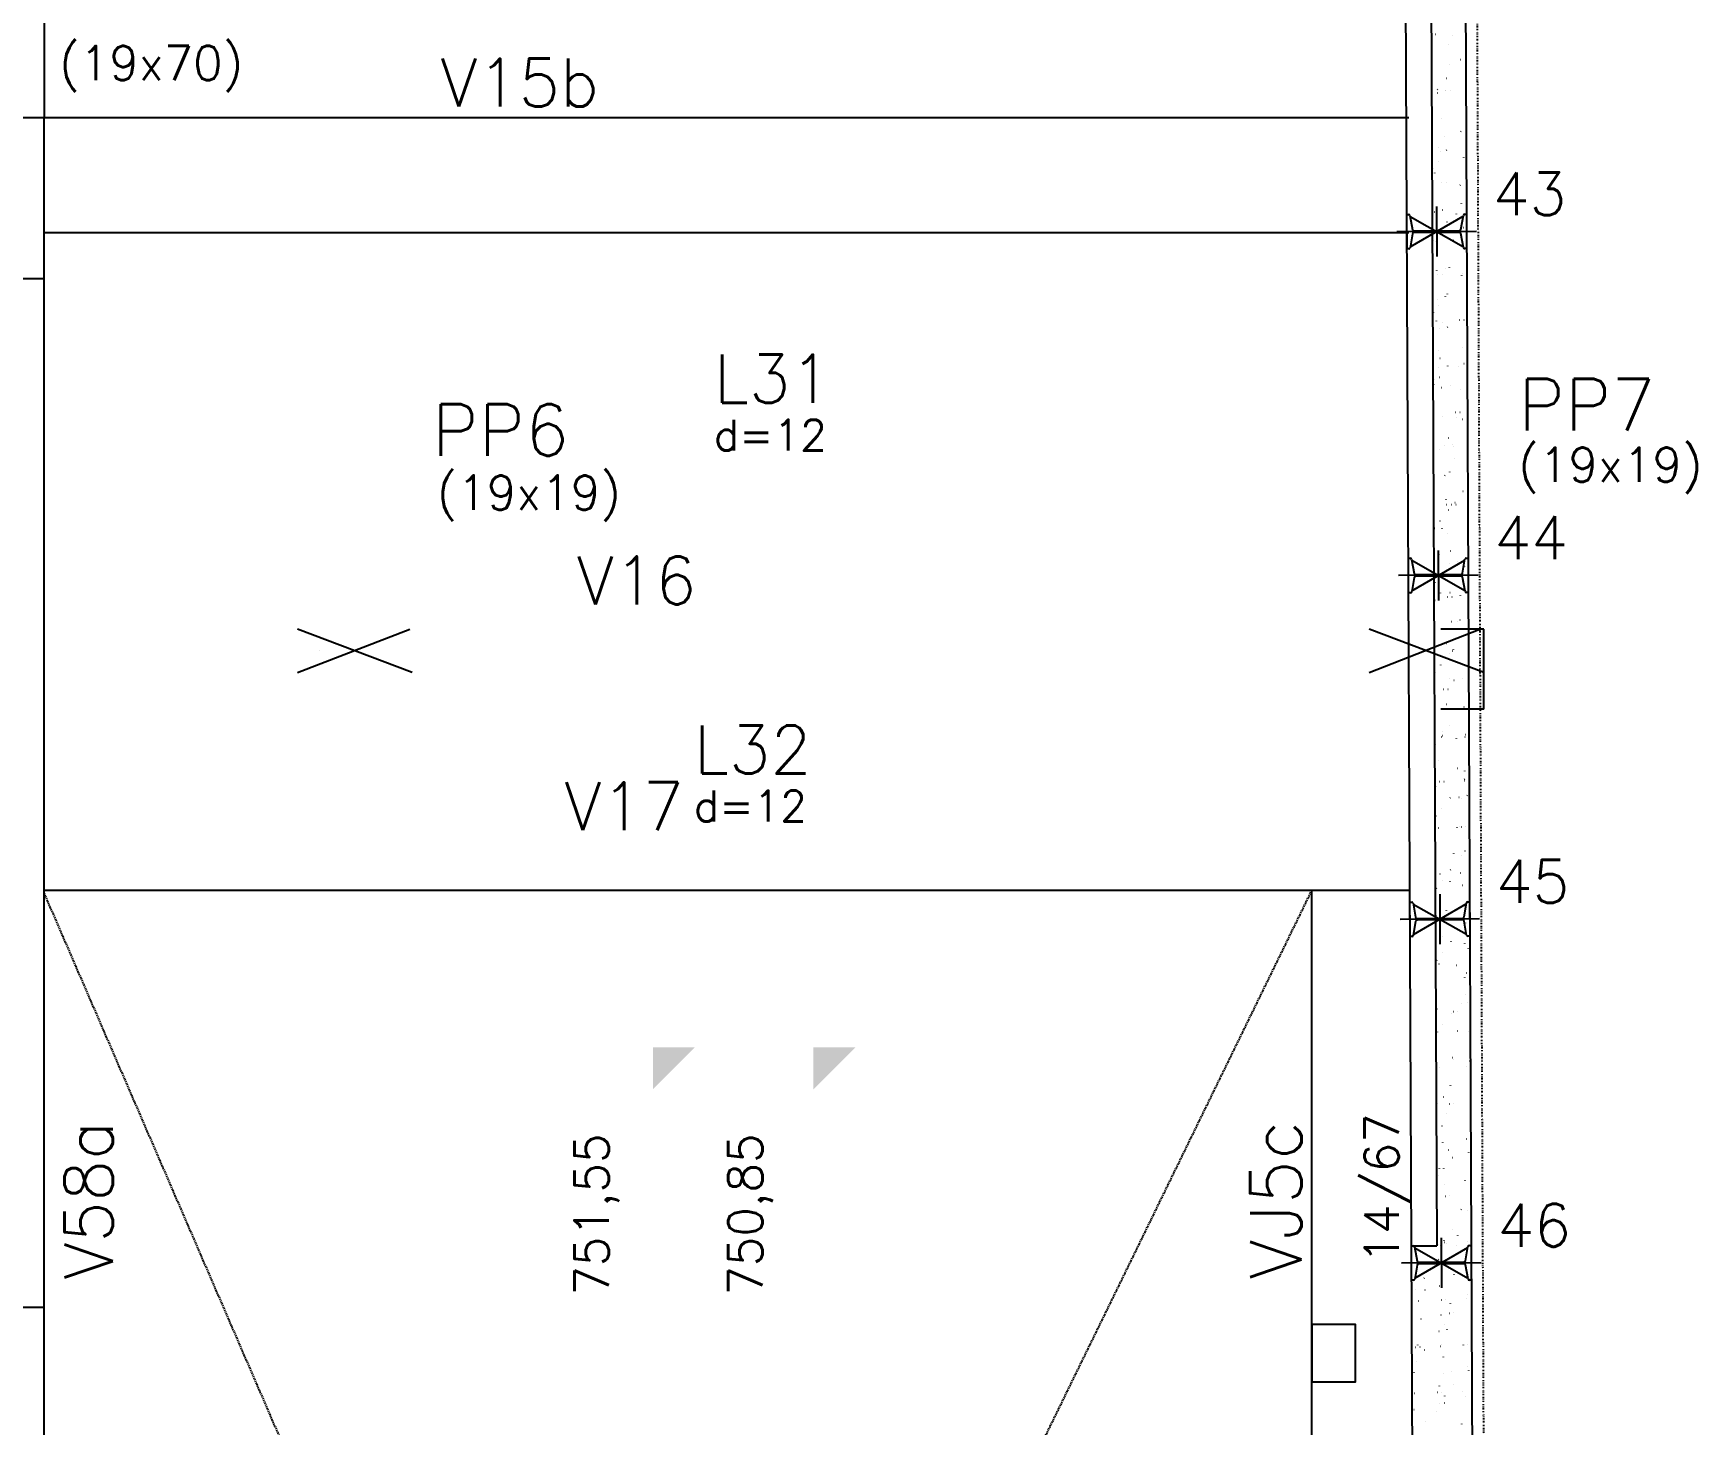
# Model space of a CAD drawing. Extents: x -40810 to 33675, y -2018 to 21213.
# Drawn here: x -3519 to -2793, y 9989 to 10596 of the extents above; entities that cross this region are included whole.
import ezdxf

# ---------------------------------------------------------------- set-up
doc = ezdxf.new("R2010")
doc.units = 0
doc.linetypes.add('ESTILO_TQS_0003', pattern=[1.5, 0.5, -0.4, 0.1, -0.5])
doc.linetypes.add('TRAZO_HUECO', pattern=[0.75, 0.5, -0.25])
doc.layers.get('0').update_dxf_attribs({"color": 1, "lineweight": 9})
for name, color, linetype in [('1', 5, 'Continuous'), ('10', 7, 'Continuous'), ('12', 3, 'Continuous'), ('13', 7, 'Continuous'), ('19', 5, 'Continuous'), ('20', 4, 'Continuous'), ('24', 5, 'ESTILO_TQS_0003'), ('241', 7, 'TRAZO_HUECO'), ('242', 3, 'Continuous'), ('3', 2, 'Continuous'), ('4', 2, 'Continuous'), ('49', 20, 'Continuous'), ('51', 6, 'Continuous'), ('52', 21, 'Continuous'), ('6', 6, 'Continuous'), ('8', 5, 'Continuous'), ('9', 3, 'Continuous')]:
    doc.layers.add(name, color=color, linetype=linetype)
doc.styles.get("Standard").update_dxf_attribs({"font": 'romans.shx', "width": 0.8})

# ---------------------------------------------------------------- blocks, each defined once
blk = doc.blocks.new('_H9EFD498501-003')
for p, q in [((3958.489513, 1852.181449), (3958.489513, 1852.181449)), ((3958.489513, 1852.181449), (3958.489513, 1852.181449)), ((3958.489513, 1852.181449), (3958.489513, 1852.181449)), ((3965.968188, 1852.147654), (3965.977978, 1852.222012)), ((3970.295702, 1853.492688), (3970.341359, 1853.552189)), ((3964.040678, 1845.340982), (3964.086335, 1845.400483)), ((3977.128713, 1846.880855), (3977.138502, 1846.955213)), ((3958.54744, 1839.303733), (3958.54744, 1839.303733)), ((3958.54744, 1839.303733), (3958.54744, 1839.303733)), ((3958.552456, 1838.188592), (3958.552456, 1838.188592)), ((3958.552456, 1838.188592), (3958.552456, 1838.188592)), ((3958.552456, 1838.188592), (3958.552456, 1838.188592)), ((3960.296796, 1840.461859), (3960.342453, 1840.52136)), ((3964.3774, 1840.06442), (3964.38719, 1840.138778)), ((3970.575372, 1841.970262), (3970.648594, 1841.986495)), ((3982.28317, 1836.27516), (3982.358099, 1836.278431)), ((3982.866836, 1838.250019), (3982.912494, 1838.309521)), ((3958.565721, 1835.239633), (3958.565721, 1835.239633)), ((3958.565721, 1835.239633), (3958.565721, 1835.239633)), ((3961.453015, 1835.365695), (3961.527943, 1835.368967)), ((3971.29737, 1829.239767), (3971.370592, 1829.256)), ((3971.568378, 1835.807342), (3971.643307, 1835.810613)), ((3973.441593, 1835.889128), (3973.516522, 1835.892399)), ((3974.95848, 1830.051416), (3975.031702, 1830.067649)), ((3975.464504, 1834.239933), (3975.474293, 1834.314291)), ((3976.611813, 1830.098314), (3976.65747, 1830.157815)), ((3958.605367, 1826.426018), (3958.605367, 1826.426018)), ((3958.605367, 1826.426018), (3958.605367, 1826.426018)), ((3958.605367, 1826.426018), (3958.605367, 1826.426018)), ((3962.713191, 1827.423498), (3962.722981, 1827.497856)), ((3970.470932, 1822.095362), (3970.516589, 1822.154863)), ((3972.86793, 1825.219191), (3972.913587, 1825.278692)), ((3973.976505, 1822.937461), (3973.986295, 1823.01182)), ((3958.656137, 1815.139446), (3958.656137, 1815.139446)), ((3958.656137, 1815.139446), (3958.656137, 1815.139446)), ((3958.656137, 1815.139446), (3958.656137, 1815.139446)), ((3960.280562, 1815.21037), (3960.35549, 1815.213642)), ((3961.225193, 1816.121026), (3961.234982, 1816.195385)), ((3962.153777, 1815.292157), (3962.228706, 1815.295428)), ((3970.995354, 1815.678188), (3971.070283, 1815.68146)), ((3971.653256, 1816.428107), (3971.726478, 1816.44434)), ((3981.110717, 1816.119835), (3981.185646, 1816.123106)), ((3982.983933, 1816.201621), (3983.058861, 1816.204892)), ((3958.663295, 1813.548302), (3958.663295, 1813.548302)), ((3958.663295, 1813.548302), (3958.663295, 1813.548302)), ((3960.472025, 1809.064533), (3960.517682, 1809.124035)), ((3964.215908, 1813.943656), (3964.261565, 1814.003158)), ((3972.385717, 1810.854227), (3972.395507, 1810.928586)), ((3983.042066, 1806.852694), (3983.087723, 1806.912195)), ((3958.693888, 1806.747219), (3958.693888, 1806.747219)), ((3958.693888, 1806.747219), (3958.693888, 1806.747219)), ((3958.693888, 1806.747219), (3958.693888, 1806.747219)), ((3958.721222, 1800.670587), (3958.721222, 1800.670587)), ((3958.721222, 1800.670587), (3958.721222, 1800.670587)), ((3958.721222, 1800.670587), (3958.721222, 1800.670587)), ((3959.634405, 1804.037792), (3959.644194, 1804.11215)), ((3972.375254, 1803.697613), (3972.448476, 1803.713846)), ((3976.036364, 1804.509261), (3976.109586, 1804.525494)), ((3983.472821, 1805.029741), (3983.482611, 1805.104099)), ((3958.736746, 1797.219398), (3958.736746, 1797.219398)), ((3958.736746, 1797.219398), (3958.736746, 1797.219398)), ((3958.746553, 1795.039259), (3958.746553, 1795.039259)), ((3958.746553, 1795.039259), (3958.746553, 1795.039259)), ((3959.707538, 1795.081217), (3959.782466, 1795.084488)), ((3969.822901, 1795.522863), (3969.89783, 1795.526135)), ((3970.721508, 1798.213305), (3970.731298, 1798.287664)), ((3971.696116, 1795.604649), (3971.771045, 1795.607921)), ((3973.04316, 1793.821865), (3973.088817, 1793.881367)), ((3976.787043, 1798.700988), (3976.8327, 1798.76049)), ((3980.537693, 1795.990681), (3980.612622, 1795.993953)), ((3981.984822, 1793.727269), (3981.994612, 1793.801627)), ((3958.779149, 1787.792871), (3958.779149, 1787.792871)), ((3959.551144, 1787.964018), (3959.624366, 1787.980251)), ((3969.23351, 1786.910834), (3969.243299, 1786.985192)), ((3970.646162, 1790.698036), (3970.691819, 1790.757538)), ((3972.73114, 1790.885953), (3972.804362, 1790.902186)), ((3964.391138, 1782.546331), (3964.436795, 1782.605832)), ((3980.394035, 1781.644035), (3980.403824, 1781.718393))]:
    blk.add_line(p, q)
blk = doc.blocks.new('_H9EFD498501-004')
for p, q in [((3967.103611, 2382.604014), (3967.103611, 2382.604014)), ((3968.808132, 2382.981897), (3968.881354, 2382.99813)), ((3976.508766, 2382.408286), (3976.518555, 2382.482644)), ((3967.12241, 2378.424863), (3967.12241, 2378.424863)), ((3967.12241, 2378.424863), (3967.12241, 2378.424863)), ((3974.601877, 2378.751424), (3974.676806, 2378.754695)), ((3967.161538, 2369.726298), (3967.161538, 2369.726298)), ((3967.161538, 2369.726298), (3967.161538, 2369.726298)), ((3967.161538, 2369.726298), (3967.161538, 2369.726298)), ((3974.844557, 2369.767364), (3974.854346, 2369.841722)), ((3979.887929, 2372.004555), (3979.933586, 2372.064057)), ((3969.889023, 2358.973726), (3969.93468, 2359.033228)), ((3973.356558, 2358.464892), (3973.366347, 2358.539251)), ((3973.429424, 2358.596098), (3973.504353, 2358.59937)), ((3973.632905, 2363.85285), (3973.678563, 2363.912351)), ((3975.30264, 2358.677885), (3975.377568, 2358.681156)), ((3967.212825, 2358.324676), (3967.212825, 2358.324676)), ((3967.212825, 2358.324676), (3967.212825, 2358.324676)), ((3967.212825, 2358.324676), (3967.212825, 2358.324676)), ((3967.219465, 2356.848583), (3967.219465, 2356.848583)), ((3967.22552, 2355.502582), (3967.22552, 2355.502582)), ((3967.22552, 2355.502582), (3967.22552, 2355.502582)), ((3967.492025, 2355.849898), (3967.537682, 2355.909399)), ((3969.886016, 2357.439743), (3969.959238, 2357.455976)), ((3967.277392, 2343.970867), (3967.277392, 2343.970867)), ((3967.277392, 2343.970867), (3967.277392, 2343.970867)), ((3967.277392, 2343.970867), (3967.277392, 2343.970867)), ((3971.76577, 2346.381658), (3971.77556, 2346.456016)), ((3967.303241, 2338.224489), (3967.303241, 2338.224489)), ((3967.303241, 2338.224489), (3967.303241, 2338.224489)), ((3972.8564, 2338.466945), (3972.931329, 2338.470216)), ((3980.063159, 2340.607229), (3980.108816, 2340.666731)), ((3967.335319, 2331.093151), (3967.376012, 2331.102173)), ((3970.101561, 2333.740736), (3970.111351, 2333.815094)), ((3970.9639, 2331.897588), (3971.037122, 2331.913821)), ((3973.808135, 2332.455524), (3973.853792, 2332.515025)), ((3967.36695, 2324.061208), (3967.36695, 2324.061208)), ((3967.36695, 2324.061208), (3967.36695, 2324.061208)), ((3967.667254, 2324.452572), (3967.712911, 2324.512074)), ((3968.613563, 2322.438265), (3968.623352, 2322.512623)), ((3970.064253, 2327.576401), (3970.10991, 2327.635902)), ((3981.364875, 2329.2547), (3981.374665, 2329.329058)), ((3967.393246, 2318.215436), (3967.393246, 2318.215436)), ((3967.393246, 2318.215436), (3967.393246, 2318.215436)), ((3967.393656, 2318.124302), (3967.393656, 2318.124302)), ((3967.393656, 2318.124302), (3967.393656, 2318.124302)), ((3967.393656, 2318.124302), (3967.393656, 2318.124302)), ((3967.658677, 2318.27428), (3967.731899, 2318.290513)), ((3971.683947, 2318.31162), (3971.758876, 2318.314891)), ((3973.557162, 2318.393406), (3973.632091, 2318.396678)), ((3979.774087, 2317.171466), (3979.783877, 2317.245824)), ((3967.415196, 2313.335767), (3967.415196, 2313.335767)), ((3967.415196, 2313.335767), (3967.415196, 2313.335767)), ((3967.415196, 2313.335767), (3967.415196, 2313.335767)), ((3980.238389, 2309.209904), (3980.284046, 2309.269405)), ((3967.451173, 2305.33772), (3967.451173, 2305.33772)), ((3967.451173, 2305.33772), (3967.451173, 2305.33772)), ((3967.451173, 2305.33772), (3967.451173, 2305.33772)), ((3968.380674, 2305.543786), (3968.453896, 2305.560019)), ((3972.041784, 2306.355434), (3972.115006, 2306.371667)), ((3973.983365, 2301.058198), (3974.029022, 2301.1177)), ((3978.109878, 2304.530544), (3978.119668, 2304.604902)), ((3967.484071, 2298.024115), (3967.484071, 2298.024115)), ((3967.484071, 2298.024115), (3967.484071, 2298.024115)), ((3967.842484, 2293.055246), (3967.888141, 2293.114748)), ((3970.239482, 2296.179075), (3970.285139, 2296.238577)), ((3971.110923, 2298.182466), (3971.185852, 2298.185738)), ((3976.62188, 2293.228072), (3976.631669, 2293.302431)), ((3981.226286, 2298.624113), (3981.301215, 2298.627384)), ((3967.508381, 2292.619835), (3967.508381, 2292.619835)), ((3967.508381, 2292.619835), (3967.508381, 2292.619835)), ((3967.5091, 2292.460005), (3967.5091, 2292.460005)), ((3967.5091, 2292.460005), (3967.5091, 2292.460005)), ((3968.736561, 2292.732126), (3968.809783, 2292.748359)), ((3967.567027, 2279.582289), (3967.567027, 2279.582289)), ((3967.567027, 2279.582289), (3967.567027, 2279.582289)), ((3967.567027, 2279.582289), (3967.567027, 2279.582289)), ((3969.458558, 2280.001631), (3969.531781, 2280.017864)), ((3973.119668, 2280.81328), (3973.192891, 2280.829513)), ((3975.031092, 2281.144838), (3975.040881, 2281.219196)), ((3967.574487, 2277.923928), (3967.574487, 2277.923928)), ((3967.574487, 2277.923928), (3967.574487, 2277.923928)), ((3967.574487, 2277.923928), (3967.574487, 2277.923928)), ((3969.93847, 2278.027141), (3970.013399, 2278.030413)), ((3971.811685, 2278.108928), (3971.886614, 2278.112199)), ((3980.413619, 2277.812578), (3980.459276, 2277.87208)), ((3980.653262, 2278.494959), (3980.728191, 2278.498231)), ((3967.624954, 2266.704574), (3967.624954, 2266.704574)), ((3967.624954, 2266.704574), (3967.624954, 2266.704574)), ((3969.814445, 2267.189972), (3969.887667, 2267.206205)), ((3970.414712, 2264.78175), (3970.460369, 2264.841251)), ((3973.366883, 2268.503916), (3973.376672, 2268.578274)), ((3974.158595, 2269.660873), (3974.204252, 2269.720374)), ((3967.649812, 2261.178462), (3967.649812, 2261.178462)), ((3967.649812, 2261.178462), (3967.649812, 2261.178462)), ((3967.664902, 2257.823741), (3967.664902, 2257.823741)), ((3967.664902, 2257.823741), (3967.664902, 2257.823741)), ((3968.017714, 2261.657921), (3968.063371, 2261.717422)), ((3969.365446, 2257.897988), (3969.440375, 2257.901259)), ((3971.878884, 2257.201445), (3971.888674, 2257.275803)), ((3979.480809, 2258.339634), (3979.555738, 2258.342906)), ((3981.354025, 2258.421421), (3981.428953, 2258.424692)), ((3967.682881, 2253.826858), (3967.682881, 2253.826858)), ((3967.682881, 2253.826858), (3967.682881, 2253.826858)), ((3967.682881, 2253.826858), (3967.682881, 2253.826858)), ((3970.536443, 2254.459477), (3970.609665, 2254.47571)), ((3974.197553, 2255.271126), (3974.270775, 2255.287359)), ((3970.288096, 2245.11821), (3970.297886, 2245.192569)), ((3980.588849, 2246.415253), (3980.634506, 2246.474754)), ((3967.740808, 2240.949142), (3967.740808, 2240.949142)), ((3967.740808, 2240.949142), (3967.740808, 2240.949142)), ((3967.755318, 2237.723554), (3967.755318, 2237.723554)), ((3967.755318, 2237.723554), (3967.755318, 2237.723554)), ((3967.755318, 2237.723554), (3967.755318, 2237.723554)), ((3968.192993, 2237.742663), (3968.267922, 2237.745934)), ((3970.066208, 2237.824449), (3970.141137, 2237.827721)), ((3970.892329, 2241.647818), (3970.965551, 2241.664051)), ((3974.333825, 2238.263547), (3974.379482, 2238.323048)), ((3978.907785, 2238.210481), (3978.982714, 2238.213752)), ((3981.3752, 2239.293724), (3981.384989, 2239.368082)), ((3967.791243, 2229.737088), (3967.791243, 2229.737088)), ((3967.791243, 2229.737088), (3967.791243, 2229.737088)), ((3967.798735, 2228.071427), (3967.798735, 2228.071427)), ((3967.798735, 2228.071427), (3967.798735, 2228.071427)), ((3967.798735, 2228.071427), (3967.798735, 2228.071427)), ((3968.192944, 2230.260595), (3968.238601, 2230.320097)), ((3968.623887, 2232.477288), (3968.633677, 2232.551647)), ((3970.589942, 2233.384424), (3970.635599, 2233.443925)), ((3971.614327, 2228.917323), (3971.687549, 2228.933556)), ((3975.275437, 2229.728972), (3975.348659, 2229.745205)), ((3979.887201, 2227.991252), (3979.896991, 2228.065611)), ((3967.806834, 2226.27115), (3967.806834, 2226.27115)), ((3967.845733, 2217.623366), (3967.845733, 2217.623366)), ((3967.845733, 2217.623366), (3967.845733, 2217.623366)), ((3967.845733, 2217.623366), (3967.845733, 2217.623366)), ((3967.856663, 2215.193711), (3967.856663, 2215.193711)), ((3967.856663, 2215.193711), (3967.856663, 2215.193711)), ((3971.970213, 2216.105664), (3972.043436, 2216.121896)), ((3977.735332, 2218.055156), (3977.810261, 2218.058427)), ((3978.296413, 2215.908018), (3978.306203, 2215.982376)), ((3979.608548, 2218.136942), (3979.683476, 2218.140213)), ((3980.764078, 2215.017927), (3980.809735, 2215.077428)), ((3974.509055, 2206.866221), (3974.554712, 2206.925723)), ((3967.91459, 2202.315996), (3967.91459, 2202.315996)), ((3967.91459, 2202.315996), (3967.91459, 2202.315996)), ((3967.91459, 2202.315996), (3967.91459, 2202.315996)), ((3968.368174, 2198.86327), (3968.413831, 2198.922771)), ((3970.765172, 2201.987098), (3970.810829, 2202.0466)), ((3972.692211, 2203.375169), (3972.765433, 2203.391402)), ((3976.353321, 2204.186817), (3976.426543, 2204.20305)), ((3976.632204, 2203.267096), (3976.641994, 2203.341454)), ((3967.932674, 2198.295715), (3967.932674, 2198.295715)), ((3967.932674, 2198.295715), (3967.932674, 2198.295715)), ((3967.936149, 2197.523179), (3967.936149, 2197.523179)), ((3968.320731, 2197.539971), (3968.39566, 2197.543242)), ((3975.144206, 2191.964625), (3975.153995, 2192.038983)), ((3977.162308, 2197.926002), (3977.237237, 2197.929274)), ((3967.972517, 2189.43828), (3967.972517, 2189.43828)), ((3967.972517, 2189.43828), (3967.972517, 2189.43828)), ((3973.048097, 2190.563509), (3973.12132, 2190.579742)), ((3968.026564, 2177.422992), (3968.026564, 2177.422992)), ((3968.026564, 2177.422992), (3968.026564, 2177.422992)), ((3968.026564, 2177.422992), (3968.026564, 2177.422992)), ((3973.553418, 2179.88139), (3973.563207, 2179.955749)), ((3973.770095, 2177.833015), (3973.843317, 2177.849248)), ((3975.989855, 2177.770677), (3976.064784, 2177.773949)), ((3977.431205, 2178.644663), (3977.504427, 2178.660896)), ((3977.863071, 2177.852463), (3977.937999, 2177.855735)), ((3980.939308, 2183.620601), (3980.984965, 2183.680103)), ((3968.030444, 2176.560565), (3968.030444, 2176.560565)), ((3968.030444, 2176.560565), (3968.030444, 2176.560565)), ((3968.030444, 2176.560565), (3968.030444, 2176.560565)), ((3970.940402, 2170.589773), (3970.986059, 2170.649274)), ((3974.684285, 2175.468896), (3974.729942, 2175.528397)), ((3968.074105, 2166.854342), (3968.074105, 2166.854342)), ((3968.074105, 2166.854342), (3968.074105, 2166.854342)), ((3968.088371, 2163.682849), (3968.088371, 2163.682849)), ((3968.088371, 2163.682849), (3968.088371, 2163.682849)), ((3968.543404, 2167.465944), (3968.589061, 2167.525445)), ((3971.889209, 2167.240468), (3971.898998, 2167.314827)), ((3974.125982, 2165.021355), (3974.199204, 2165.037588)), ((3968.11698, 2157.322805), (3968.11698, 2157.322805)), ((3968.11698, 2157.322805), (3968.11698, 2157.322805)), ((3970.40121, 2155.937997), (3970.411, 2156.012355)), ((3975.416831, 2157.641524), (3975.49176, 2157.644795)), ((3968.146298, 2150.805133), (3968.146298, 2150.805133)), ((3968.146298, 2150.805133), (3968.146298, 2150.805133)), ((3968.146298, 2150.805133), (3968.146298, 2150.805133)), ((3974.847979, 2152.29086), (3974.921201, 2152.307093)), ((3978.509089, 2153.102509), (3978.582311, 2153.118742)), ((3981.114538, 2152.223276), (3981.160195, 2152.282777)), ((3981.561735, 2150.671198), (3981.571524, 2150.745556)), ((3968.810422, 2143.854763), (3968.820212, 2143.929121)), ((3974.859514, 2144.07157), (3974.905171, 2144.131072)), ((3968.198471, 2139.206533), (3968.198471, 2139.206533)), ((3968.198471, 2139.206533), (3968.198471, 2139.206533)), ((3968.204225, 2137.927418), (3968.204225, 2137.927418)), ((3968.204225, 2137.927418), (3968.204225, 2137.927418)), ((3968.207395, 2137.222618), (3968.207395, 2137.222618)), ((3968.207395, 2137.222618), (3968.207395, 2137.222618)), ((3968.207395, 2137.222618), (3968.207395, 2137.222618)), ((3968.215536, 2135.412968), (3968.215536, 2135.412968)), ((3968.215536, 2135.412968), (3968.215536, 2135.412968)), ((3968.718633, 2136.068618), (3968.764291, 2136.12812)), ((3971.115632, 2139.192447), (3971.161289, 2139.251949)), ((3974.244378, 2137.486199), (3974.319307, 2137.48947)), ((3975.203866, 2139.479201), (3975.277088, 2139.495434)), ((3976.117594, 2137.567985), (3976.192522, 2137.571256)), ((3979.897526, 2138.030276), (3979.907315, 2138.104634)), ((3975.925863, 2126.748706), (3975.999086, 2126.764939)), ((3978.409527, 2126.727805), (3978.419317, 2126.802163)), ((3979.586973, 2127.560355), (3979.660196, 2127.576588)), ((3968.262152, 2125.049702), (3968.262152, 2125.049702)), ((3968.262152, 2125.049702), (3968.262152, 2125.049702)), ((3968.262152, 2125.049702), (3968.262152, 2125.049702)), ((3981.289768, 2120.82595), (3981.335425, 2120.885452)), ((3968.297811, 2117.122431), (3968.297811, 2117.122431)), ((3968.297811, 2117.122431), (3968.297811, 2117.122431)), ((3968.320079, 2112.171987), (3968.320079, 2112.171987)), ((3968.320079, 2112.171987), (3968.320079, 2112.171987)), ((3973.671354, 2117.357045), (3973.746283, 2117.360317)), ((3975.034744, 2112.674244), (3975.080401, 2112.733746)), ((3976.28175, 2113.937047), (3976.354972, 2113.95328)), ((3976.818739, 2114.64457), (3976.828529, 2114.718929)), ((3968.893863, 2104.671293), (3968.93952, 2104.730794)), ((3971.290861, 2107.795121), (3971.336519, 2107.854623)), ((3968.356966, 2103.971595), (3968.356966, 2103.971595)), ((3968.356966, 2103.971595), (3968.356966, 2103.971595)), ((3968.378006, 2099.294271), (3968.378006, 2099.294271)), ((3968.378006, 2099.294271), (3968.378006, 2099.294271)), ((3968.378006, 2099.294271), (3968.378006, 2099.294271)), ((3972.498901, 2097.20172), (3972.57383, 2097.204991)), ((3974.372116, 2097.283506), (3974.447045, 2097.286778)), ((3975.15453, 2102.003648), (3975.16432, 2102.078007)), ((3977.003748, 2101.206552), (3977.07697, 2101.222785)), ((3980.664858, 2102.018201), (3980.73808, 2102.034434)), ((3983.213693, 2097.669538), (3983.288622, 2097.672809)), ((3968.388226, 2097.022244), (3968.388226, 2097.022244)), ((3968.388226, 2097.022244), (3968.388226, 2097.022244)), ((3968.388226, 2097.022244), (3968.388226, 2097.022244)), ((3973.666532, 2090.701177), (3973.676321, 2090.775535)), ((3968.435933, 2086.416556), (3968.435933, 2086.416556)), ((3968.435933, 2086.416556), (3968.435933, 2086.416556)), ((3977.359634, 2088.394892), (3977.432856, 2088.411125)), ((3981.464998, 2089.428624), (3981.510655, 2089.488126)), ((3968.478642, 2076.922057), (3968.478642, 2076.922057)), ((3968.478642, 2076.922057), (3968.478642, 2076.922057)), ((3971.466091, 2076.397796), (3971.511748, 2076.457297)), ((3971.925877, 2077.072567), (3972.000806, 2077.075838)), ((3972.075744, 2078.617943), (3972.085533, 2078.692301)), ((3975.209974, 2081.276919), (3975.255631, 2081.33642)), ((3978.081632, 2075.664398), (3978.154854, 2075.680631)), ((3981.742742, 2076.476046), (3981.815964, 2076.492279)), ((3982.04124, 2077.514213), (3982.116169, 2077.517484)), ((3968.49386, 2073.53884), (3968.49386, 2073.53884)), ((3968.49386, 2073.53884), (3968.49386, 2073.53884)), ((3968.49386, 2073.53884), (3968.49386, 2073.53884)), ((3968.498397, 2072.530222), (3968.498397, 2072.530222)), ((3968.498397, 2072.530222), (3968.498397, 2072.530222)), ((3969.069093, 2073.273967), (3969.11475, 2073.333468)), ((3983.162847, 2072.793456), (3983.172637, 2072.867814)), ((3970.411535, 2065.977021), (3970.421324, 2066.051379)), ((3978.437518, 2062.852738), (3978.51074, 2062.868971)), ((3981.674849, 2061.490984), (3981.684638, 2061.565343)), ((3968.551787, 2060.661124), (3968.551787, 2060.661124)), ((3968.551787, 2060.661124), (3968.551787, 2060.661124)), ((3968.569057, 2056.82187), (3968.569057, 2056.82187)), ((3968.569057, 2056.82187), (3968.569057, 2056.82187)), ((3968.569057, 2056.82187), (3968.569057, 2056.82187)), ((3968.923536, 2054.674549), (3968.933326, 2054.748908)), ((3970.753424, 2056.917242), (3970.828353, 2056.920513)), ((3972.626639, 2056.999028), (3972.701568, 2057.002299)), ((3981.468216, 2057.385059), (3981.543145, 2057.388331)), ((3981.640228, 2058.031299), (3981.685885, 2058.0908)), ((3968.590109, 2052.141916), (3968.590109, 2052.141916)), ((3968.590109, 2052.141916), (3968.590109, 2052.141916)), ((3968.590109, 2052.141916), (3968.590109, 2052.141916)), ((3968.609714, 2047.783409), (3968.609714, 2047.783409)), ((3968.609714, 2047.783409), (3968.609714, 2047.783409)), ((3968.609714, 2047.783409), (3968.609714, 2047.783409)), ((3975.385204, 2049.879593), (3975.430861, 2049.939095)), ((3979.159516, 2050.122244), (3979.232738, 2050.138477)), ((3980.084061, 2049.40775), (3980.09385, 2049.482109)), ((3982.820626, 2050.933892), (3982.893848, 2050.950125)), ((3968.639828, 2041.088848), (3968.639828, 2041.088848)), ((3968.639828, 2041.088848), (3968.639828, 2041.088848)), ((3969.244323, 2041.876641), (3969.28998, 2041.936143)), ((3971.641321, 2045.00047), (3971.686978, 2045.059972)), ((3968.659473, 2036.721683), (3968.659473, 2036.721683)), ((3968.659473, 2036.721683), (3968.659473, 2036.721683)), ((3968.667641, 2034.905693), (3968.667641, 2034.905693)), ((3968.667641, 2034.905693), (3968.667641, 2034.905693)), ((3970.1804, 2036.788088), (3970.255329, 2036.79136)), ((3978.419852, 2036.766828), (3978.429641, 2036.841187)), ((3979.515402, 2037.310584), (3979.588625, 2037.326817)), ((3980.295763, 2037.229734), (3980.370692, 2037.233006)), ((3982.168979, 2037.311521), (3982.243907, 2037.314792)), ((3976.931853, 2025.464357), (3976.941643, 2025.538715)), ((3980.2374, 2024.580089), (3980.310622, 2024.596322)), ((3981.815457, 2026.633973), (3981.861114, 2026.693475)), ((3968.725568, 2022.027978), (3968.725568, 2022.027978)), ((3968.725568, 2022.027978), (3968.725568, 2022.027978)), ((3968.725568, 2022.027978), (3968.725568, 2022.027978)), ((3975.560434, 2018.482268), (3975.606091, 2018.541769)), ((3968.749888, 2016.621496), (3968.749888, 2016.621496)), ((3968.749888, 2016.621496), (3968.749888, 2016.621496)), ((3968.749888, 2016.621496), (3968.749888, 2016.621496)), ((3969.007947, 2016.632763), (3969.082876, 2016.636034)), ((3969.419553, 2010.479316), (3969.46521, 2010.538817)), ((3970.881162, 2016.714549), (3970.956091, 2016.717821)), ((3971.816551, 2013.603144), (3971.862208, 2013.662646)), ((3975.341065, 2013.381123), (3975.350855, 2013.455481)), ((3979.722739, 2017.100581), (3979.797668, 2017.103852)), ((3980.593287, 2011.76843), (3980.666509, 2011.784663)), ((3968.781259, 2009.647475), (3968.781259, 2009.647475)), ((3968.781259, 2009.647475), (3968.781259, 2009.647475)), ((3968.783495, 2009.150262), (3968.783495, 2009.150262)), ((3968.783495, 2009.150262), (3968.783495, 2009.150262)), ((3968.840304, 1996.521309), (3968.840304, 1996.521309)), ((3968.840304, 1996.521309), (3968.840304, 1996.521309)), ((3968.840304, 1996.521309), (3968.840304, 1996.521309)), ((3968.841423, 1996.272547), (3968.841423, 1996.272547)), ((3968.841423, 1996.272547), (3968.841423, 1996.272547)), ((3968.841423, 1996.272547), (3968.841423, 1996.272547)), ((3973.676856, 2000.740201), (3973.686646, 2000.814559)), ((3978.550286, 1996.945256), (3978.625215, 1996.948527)), ((3980.423502, 1997.027042), (3980.49843, 1997.030314)), ((3981.315284, 1999.037935), (3981.388506, 1999.054168)), ((3972.188858, 1989.437729), (3972.198647, 1989.512088)), ((3981.990687, 1995.236647), (3982.036344, 1995.296149)), ((3968.89935, 1983.394831), (3968.89935, 1983.394831)), ((3968.89935, 1983.394831), (3968.89935, 1983.394831)), ((3971.991781, 1982.205819), (3972.037438, 1982.26532)), ((3975.735664, 1987.084942), (3975.781321, 1987.144443)), ((3981.671171, 1986.226276), (3981.744393, 1986.242509)), ((3983.349382, 1984.17093), (3983.359172, 1984.245289)), ((3968.92269, 1978.206102), (3968.92269, 1978.206102)), ((3968.92269, 1978.206102), (3968.92269, 1978.206102)), ((3968.930719, 1976.421122), (3968.930719, 1976.421122)), ((3969.135685, 1976.430071), (3969.210614, 1976.433342)), ((3969.594783, 1979.08199), (3969.64044, 1979.141492)), ((3970.59807, 1977.354495), (3970.607859, 1977.428853)), ((3977.977262, 1976.816102), (3978.052191, 1976.819374)), ((3968.957277, 1970.517115), (3968.957277, 1970.517115)), ((3968.957277, 1970.517115), (3968.957277, 1970.517115)), ((3968.957277, 1970.517115), (3968.957277, 1970.517115)), ((3981.685173, 1971.530008), (3981.694963, 1971.604367)), ((3982.393168, 1973.495781), (3982.46639, 1973.512014)), ((3968.981746, 1965.077299), (3968.981746, 1965.077299)), ((3968.981746, 1965.077299), (3968.981746, 1965.077299)), ((3980.197175, 1960.227537), (3980.206964, 1960.301895)), ((3982.165917, 1963.839322), (3982.211574, 1963.898823)), ((3982.749055, 1960.684121), (3982.822277, 1960.700354)), ((3969.015204, 1957.6394), (3969.015204, 1957.6394)), ((3969.021135, 1956.320935), (3969.021135, 1956.320935)), ((3969.021135, 1956.320935), (3969.021135, 1956.320935)), ((3969.021135, 1956.320935), (3969.021135, 1956.320935)), ((3969.569059, 1957.762187), (3969.642281, 1957.77842)), ((3975.910893, 1955.687616), (3975.95655, 1955.747118)), ((3976.804809, 1956.660777), (3976.879738, 1956.664049)), ((3978.678025, 1956.742564), (3978.752953, 1956.745835)), ((3969.064121, 1946.764728), (3969.064121, 1946.764728)), ((3969.064121, 1946.764728), (3969.064121, 1946.764728)), ((3969.073131, 1944.761684), (3969.073131, 1944.761684)), ((3969.073131, 1944.761684), (3969.073131, 1944.761684)), ((3969.073131, 1944.761684), (3969.073131, 1944.761684)), ((3969.770012, 1947.684664), (3969.81567, 1947.744166)), ((3972.167011, 1950.808493), (3972.212668, 1950.867995)), ((3978.606387, 1948.144303), (3978.616176, 1948.218661)), ((3983.471052, 1947.953627), (3983.544275, 1947.96986)), ((3969.11155, 1936.220748), (3969.11155, 1936.220748)), ((3969.11155, 1936.220748), (3969.11155, 1936.220748)), ((3969.131058, 1931.883969), (3969.131058, 1931.883969)), ((3970.646943, 1932.220032), (3970.720165, 1932.236265)), ((3976.231785, 1936.531624), (3976.306714, 1936.534895)), ((3976.942178, 1935.503381), (3976.951967, 1935.577739)), ((3982.341147, 1932.441996), (3982.386804, 1932.501498)), ((3983.826939, 1935.141967), (3983.900161, 1935.1582)), ((3975.454179, 1924.200909), (3975.463969, 1924.275268)), ((3976.086123, 1924.290291), (3976.13178, 1924.349792)), ((3969.188985, 1919.006253), (3969.188985, 1919.006253)), ((3969.188985, 1919.006253), (3969.188985, 1919.006253)), ((3969.188985, 1919.006253), (3969.188985, 1919.006253)), ((3969.201965, 1916.120561), (3969.201965, 1916.120561)), ((3969.201965, 1916.120561), (3969.201965, 1916.120561)), ((3969.201965, 1916.120561), (3969.201965, 1916.120561)), ((3969.945242, 1916.287339), (3969.990899, 1916.34684)), ((3972.34224, 1919.411168), (3972.387898, 1919.470669)), ((3975.059332, 1916.376299), (3975.134261, 1916.37957)), ((3976.932548, 1916.458085), (3977.007476, 1916.461357)), ((3969.205551, 1915.323355), (3969.205551, 1915.323355)), ((3969.205551, 1915.323355), (3969.205551, 1915.323355)), ((3973.863391, 1912.117675), (3973.873181, 1912.192033)), ((3969.246912, 1906.128538), (3969.246912, 1906.128538)), ((3971.724827, 1906.677878), (3971.798049, 1906.694111)), ((3969.292381, 1896.020374), (3969.292381, 1896.020374)), ((3969.292381, 1896.020374), (3969.292381, 1896.020374)), ((3972.199182, 1899.476753), (3972.208972, 1899.551111)), ((3974.486308, 1896.247145), (3974.561237, 1896.250417)), ((3982.516377, 1901.044671), (3982.562034, 1901.104172)), ((3983.462496, 1894.990717), (3983.472286, 1895.065075)), ((3969.304839, 1893.250822), (3969.304839, 1893.250822)), ((3969.304839, 1893.250822), (3969.304839, 1893.250822)), ((3969.304839, 1893.250822), (3969.304839, 1893.250822)), ((3970.711184, 1888.174281), (3970.720973, 1888.24864)), ((3972.51747, 1888.013842), (3972.563127, 1888.073343)), ((3976.261353, 1892.892965), (3976.30701, 1892.952466)), ((3969.346982, 1883.881982), (3969.346982, 1883.881982)), ((3969.346982, 1883.881982), (3969.346982, 1883.881982)), ((3969.362766, 1880.373107), (3969.362766, 1880.373107)), ((3970.120472, 1884.890013), (3970.166129, 1884.949515)), ((3972.802711, 1881.135724), (3972.875933, 1881.151957)), ((3981.871708, 1882.907483), (3981.881498, 1882.981841)), ((3969.373384, 1878.012682), (3969.373384, 1878.012682)), ((3969.373384, 1878.012682), (3969.373384, 1878.012682)), ((3969.373384, 1878.012682), (3969.373384, 1878.012682)), ((3969.382796, 1875.920186), (3969.382796, 1875.920186)), ((3969.382796, 1875.920186), (3969.382796, 1875.920186)), ((3969.382796, 1875.920186), (3969.382796, 1875.920186)), ((3973.313855, 1876.09182), (3973.388784, 1876.095092)), ((3975.187071, 1876.173607), (3975.261999, 1876.176878)), ((3984.028647, 1876.559638), (3984.103576, 1876.56291)), ((3969.420693, 1867.495391), (3969.420693, 1867.495391)), ((3969.420693, 1867.495391), (3969.420693, 1867.495391)), ((3969.497488, 1867.512416), (3969.57071, 1867.528649)), ((3980.2075, 1870.266561), (3980.217289, 1870.340919)), ((3982.691607, 1869.647345), (3982.737264, 1869.706846)), ((3976.436583, 1861.495639), (3976.48224, 1861.555141)), ((3978.719501, 1858.964089), (3978.72929, 1859.038447)), ((3969.473212, 1855.819999), (3969.473212, 1855.819999)), ((3969.473212, 1855.819999), (3969.473212, 1855.819999)), ((3969.47862, 1854.617675), (3969.47862, 1854.617675)), ((3969.47862, 1854.617675), (3969.47862, 1854.617675)), ((3969.47862, 1854.617675), (3969.47862, 1854.617675)), ((3970.219485, 1854.781921), (3970.292708, 1854.798154)), ((3971.006245, 1854.418685), (3971.006245, 1854.418685)), ((3971.006245, 1854.418685), (3971.006245, 1854.418685)), ((3971.006245, 1854.418685), (3971.006245, 1854.418685)), ((3972.6927, 1856.616516), (3972.738357, 1856.676018)), ((3972.740831, 1855.962667), (3972.81576, 1855.965938)), ((3973.880595, 1855.59357), (3973.953818, 1855.609803)), ((3978.125303, 1854.450709), (3978.125303, 1854.450709)), ((3978.125303, 1854.450709), (3978.125303, 1854.450709)), ((3978.125303, 1854.450709), (3978.125303, 1854.450709)), ((3982.856194, 1856.404313), (3982.931123, 1856.407585))]:
    blk.add_line(p, q)

msp = doc.modelspace()

# ---------------------------------------------------------------- linework, layer by layer
at = {"layer": '1'}
for p, q in [((-2917.273, 10066.976), (-2922.671, 11266.951)), ((-3513.753, 10842.113), (-3513.753, 10559.113)), ((-2885.753, 10336.113), (-2904.494, 10336.113)), ((-2885.753, 10301.113), (-2885.753, 10336.113)), ((-2885.753, 10301.113), (-2904.494, 10301.113))]:
    msp.add_line(p, q, dxfattribs=at)
for points in [[(-2918.488, 10559.113), (-3513.753, 10559.113)], [(-3513.753, 10509.113), (-2918.488, 10509.113)], [(-3513.753, 10040.113), (-3513.753, 10489.113)], [(-3513.753, 10222.113), (-2917.971, 10222.113)], [(-2960.753, 8967.613), (-2960.753, 10222.113)]]:
    msp.add_lwpolyline(points, dxfattribs=at)
at = {"layer": '20'}
for points in [[(-3248.22, 10135.279), (-3229.89, 10153.608), (-3248.22, 10153.608)], [(-3248.22, 10135.279), (-3248.22, 10153.608), (-3248.22, 10135.279)], [(-3178.22, 10135.279), (-3159.89, 10153.608), (-3178.22, 10153.608)], [(-3178.22, 10135.279), (-3178.22, 10153.608), (-3178.22, 10135.279)]]:
    msp.add_solid(points, dxfattribs=at)
at = {"layer": '24'}
msp.add_line((-2895.908, 12208.914), (-2878.751, 8394.773), dxfattribs=at)
at = {"layer": '241'}
for p, q in [((-3513.753, 9089.302), (-2960.753, 10222.113)), ((-3513.753, 10220.778), (-2914.97, 8837.543))]:
    msp.add_line(p, q, dxfattribs=at)
at = {"layer": '242'}
for p, q in [((-3393.753, 10326.613), (-3393.753, 10326.613)), ((-2885.753, 10326.613), (-2885.753, 10326.613))]:
    msp.add_line(p, q, dxfattribs=at)
at = {"layer": '3'}
msp.add_lwpolyline([(-3539.753, 9830.113), (-3513.753, 9830.113), (-3513.753, 10040.113), (-3539.753, 10040.113), (-3539.753, 9830.113)], dxfattribs=at)
at = {"layer": '4'}
for points in [[(-3532.753, 10489.113), (-3513.753, 10489.113), (-3513.753, 10559.113), (-3532.753, 10559.113), (-3532.753, 10489.113)], [(-2960.753, 10007.613), (-2941.753, 10007.613), (-2941.753, 10032.613), (-2960.753, 10032.613), (-2960.753, 10007.613)]]:
    msp.add_lwpolyline(points, dxfattribs=at)
at = {"layer": '49'}
for p, q in [((-2918.255, 12730.677), (-2906.273, 10067.025)), ((-2903.255, 12730.677), (-2883.773, 8399.746)), ((-2917.273, 10066.976), (-2906.273, 10067.025)), ((-2915.487, 9669.976), (-2917.273, 10066.976))]:
    msp.add_line(p, q, dxfattribs=at)
at = {"layer": '51'}
for p, q in [((-2919.297, 10516.967), (-2918.543, 10516.97)), ((-2919.23, 10501.967), (-2919.297, 10516.967)), ((-2917.932, 10516.49), (-2916.84, 10510.354)), ((-2917.866, 10516.116), (-2894.661, 10502.934)), ((-2917.806, 10502.83), (-2894.721, 10516.221)), ((-2906.313, 10520.434), (-2906.214, 10498.616)), ((-2895.695, 10510.449), (-2894.658, 10516.594)), ((-2894.051, 10517.08), (-2893.297, 10517.083)), ((-2893.297, 10517.083), (-2893.23, 10502.084)), ((-2888.915, 10509.603), (-2923.612, 10509.447)), ((-2916.832, 10508.601), (-2917.869, 10502.456)), ((-2916.23, 10509.874), (-2896.301, 10509.963)), ((-2896.298, 10509.176), (-2916.226, 10509.087)), ((-2894.595, 10502.56), (-2895.687, 10508.696)), ((-2918.476, 10501.97), (-2919.23, 10501.967)), ((-2893.23, 10502.084), (-2893.984, 10502.08)), ((-2905.638, 10370.443), (-2905.54, 10348.625)), ((-2918.622, 10366.976), (-2917.868, 10366.979)), ((-2918.555, 10351.976), (-2918.622, 10366.976)), ((-2917.257, 10366.499), (-2916.165, 10360.363)), ((-2917.191, 10366.126), (-2893.986, 10352.943)), ((-2917.131, 10352.839), (-2894.046, 10366.23)), ((-2895.02, 10360.458), (-2893.983, 10366.604)), ((-2893.377, 10367.089), (-2892.623, 10367.093)), ((-2892.623, 10367.093), (-2892.555, 10352.093)), ((-2888.24, 10359.612), (-2922.937, 10359.456)), ((-2916.157, 10358.61), (-2917.194, 10352.465)), ((-2915.556, 10359.883), (-2895.627, 10359.972)), ((-2895.623, 10359.186), (-2915.551, 10359.096)), ((-2893.92, 10352.57), (-2895.012, 10358.705)), ((-2917.801, 10351.979), (-2918.555, 10351.976)), ((-2892.555, 10352.093), (-2893.309, 10352.089)), ((-2904.963, 10220.443), (-2904.865, 10198.625)), ((-2917.948, 10216.976), (-2917.194, 10216.979)), ((-2917.88, 10201.976), (-2917.948, 10216.976)), ((-2916.583, 10216.499), (-2915.491, 10210.363)), ((-2916.516, 10216.126), (-2893.312, 10202.943)), ((-2916.457, 10202.839), (-2893.372, 10216.23)), ((-2914.881, 10209.883), (-2894.952, 10209.972)), ((-2894.345, 10210.458), (-2893.308, 10216.604)), ((-2892.702, 10217.089), (-2891.948, 10217.093)), ((-2891.948, 10217.093), (-2891.88, 10202.093)), ((-2887.565, 10209.612), (-2922.263, 10209.456)), ((-2915.483, 10208.61), (-2916.52, 10202.465)), ((-2894.948, 10209.186), (-2914.876, 10209.096)), ((-2893.245, 10202.57), (-2894.337, 10208.705)), ((-2917.126, 10201.979), (-2917.88, 10201.976)), ((-2891.88, 10202.093), (-2892.634, 10202.089)), ((-2917.273, 10066.976), (-2916.519, 10066.979)), ((-2917.205, 10051.976), (-2917.273, 10066.976)), ((-2915.908, 10066.499), (-2914.816, 10060.363)), ((-2915.842, 10066.126), (-2892.637, 10052.943)), ((-2915.782, 10052.839), (-2892.697, 10066.23)), ((-2904.288, 10070.443), (-2904.19, 10048.625)), ((-2893.671, 10060.458), (-2892.634, 10066.604)), ((-2892.027, 10067.089), (-2891.273, 10067.093)), ((-2891.273, 10067.093), (-2891.206, 10052.093)), ((-2886.891, 10059.612), (-2921.588, 10059.456)), ((-2914.808, 10058.61), (-2915.845, 10052.465)), ((-2914.206, 10059.883), (-2894.277, 10059.972)), ((-2894.274, 10059.186), (-2914.201, 10059.096)), ((-2892.571, 10052.57), (-2893.663, 10058.705)), ((-2916.451, 10051.979), (-2917.205, 10051.976)), ((-2891.206, 10052.093), (-2891.96, 10052.089))]:
    msp.add_line(p, q, dxfattribs=at)
for centre, start, end in [((-2918.54, 10516.345), 13.396504, 90.257729), ((-2894.049, 10516.455), 90.257729, 167.118955), ((-2916.232, 10510.499), 193.396581, 270.362725), ((-2916.223, 10508.462), 90.257729, 167.118955), ((-2896.304, 10510.588), 270.257729, 347.118955), ((-2896.295, 10508.551), 13.396504, 90.257729), ((-2918.478, 10502.595), 270.257729, 347.118955), ((-2893.987, 10502.705), 193.396504, 270.257729), ((-2917.865, 10366.354), 13.396504, 90.257729), ((-2893.374, 10366.464), 90.257729, 167.118955), ((-2915.557, 10360.508), 193.396581, 270.362725), ((-2915.548, 10358.471), 90.257729, 167.118955), ((-2895.629, 10360.597), 270.257729, 347.118955), ((-2895.62, 10358.561), 13.396504, 90.257729), ((-2917.804, 10352.604), 270.257729, 347.118955), ((-2893.312, 10352.714), 193.396504, 270.257729), ((-2917.191, 10216.354), 13.396504, 90.257729), ((-2914.883, 10210.508), 193.396581, 270.362725), ((-2894.955, 10210.597), 270.257729, 347.118955), ((-2892.699, 10216.464), 90.257729, 167.118955), ((-2914.873, 10208.471), 90.257729, 167.118955), ((-2894.945, 10208.561), 13.396504, 90.257729), ((-2917.129, 10202.604), 270.257729, 347.118955), ((-2892.637, 10202.714), 193.396504, 270.257729), ((-2916.516, 10066.354), 13.396504, 90.257729), ((-2892.024, 10066.464), 90.257729, 167.118955), ((-2914.208, 10060.508), 193.396581, 270.362725), ((-2914.199, 10058.471), 90.257729, 167.118955), ((-2894.28, 10060.597), 270.257729, 347.118955), ((-2894.271, 10058.561), 13.396504, 90.257729), ((-2916.454, 10052.604), 270.257729, 347.118955), ((-2891.963, 10052.714), 193.396504, 270.257729)]:
    msp.add_arc(centre, 0.625, start, end, dxfattribs=at)
at = {"layer": '6'}
for p, q in [((-3353.253, 10317.113), (-3403.253, 10336.113)), ((-3403.253, 10317.113), (-3354.234, 10336.113)), ((-2885.753, 10317.113), (-2935.753, 10336.113)), ((-2935.753, 10317.113), (-2887.483, 10336.113))]:
    msp.add_line(p, q, dxfattribs=at)

# ---------------------------------------------------------------- block references
at = {"layer": '19'}
for name, p in [('_H9EFD498501-004', (-6875.753, 8212.613)), ('_H9EFD498501-003', (-6875.753, 8207.613))]:
    msp.add_blockref(name, p, dxfattribs=at)

# ---------------------------------------------------------------- texts
at = {"layer": '1'}
for s, p in [('751,55', (-3267.424, 10045.279)), ('750,85', (-3200.424, 10045.279))]:
    msp.add_text(s, height=15, rotation=90, dxfattribs=at).set_placement(p)
at = {"layer": '10'}
for s, p in [('L31', (-3221.58, 10434.859)), ('L32', (-3230.279, 10273.048))]:
    msp.add_text(s, height=21, dxfattribs=at).set_placement(p)
at = {"layer": '12'}
for s, p in [('(19x70)', (-3507.216, 10575.569)), ('(19x19)', (-2870.636, 10400.289)), ('(19x19)', (-3342.48, 10388.157))]:
    msp.add_text(s, height=15, dxfattribs=at).set_placement(p)
msp.add_text('14/67', height=15, rotation=90, dxfattribs=at).set_placement((-2922.754, 10059.25))
at = {"layer": '13'}
for p in [(-3221.58, 10413.964), (-3230.279, 10252.153)]:
    msp.add_text('d=12', height=13.5, dxfattribs=at).set_placement(p)
at = {"layer": '52'}
for s, p in [('43', (-2881.878, 10516.621)), ('44', (-2881.203, 10366.63)), ('45', (-2880.529, 10216.63)), ('46', (-2879.854, 10066.63))]:
    msp.add_text(s, height=18.75, dxfattribs=at).set_placement(p)
at = {"layer": '8'}
for s, p in [('V15b', (-3340.929, 10564.044)), ('V16', (-3281.372, 10346.818)), ('V17', (-3286.84, 10248.303))]:
    msp.add_text(s, height=21, dxfattribs=at).set_placement(p)
for s, height, p in [('V58a', 21, (-3483.847, 10052.232)), ('VJ5c', 22.5, (-2965.197, 10052.349))]:
    msp.add_text(s, height=height, rotation=90, dxfattribs=at).set_placement(p)
at = {"layer": '9'}
for s, p in [('PP7', (-2870.636, 10422.789)), ('PP6', (-3344.521, 10411.678))]:
    msp.add_text(s, height=22.5, dxfattribs=at).set_placement(p)

doc.saveas('drawing.dxf')
